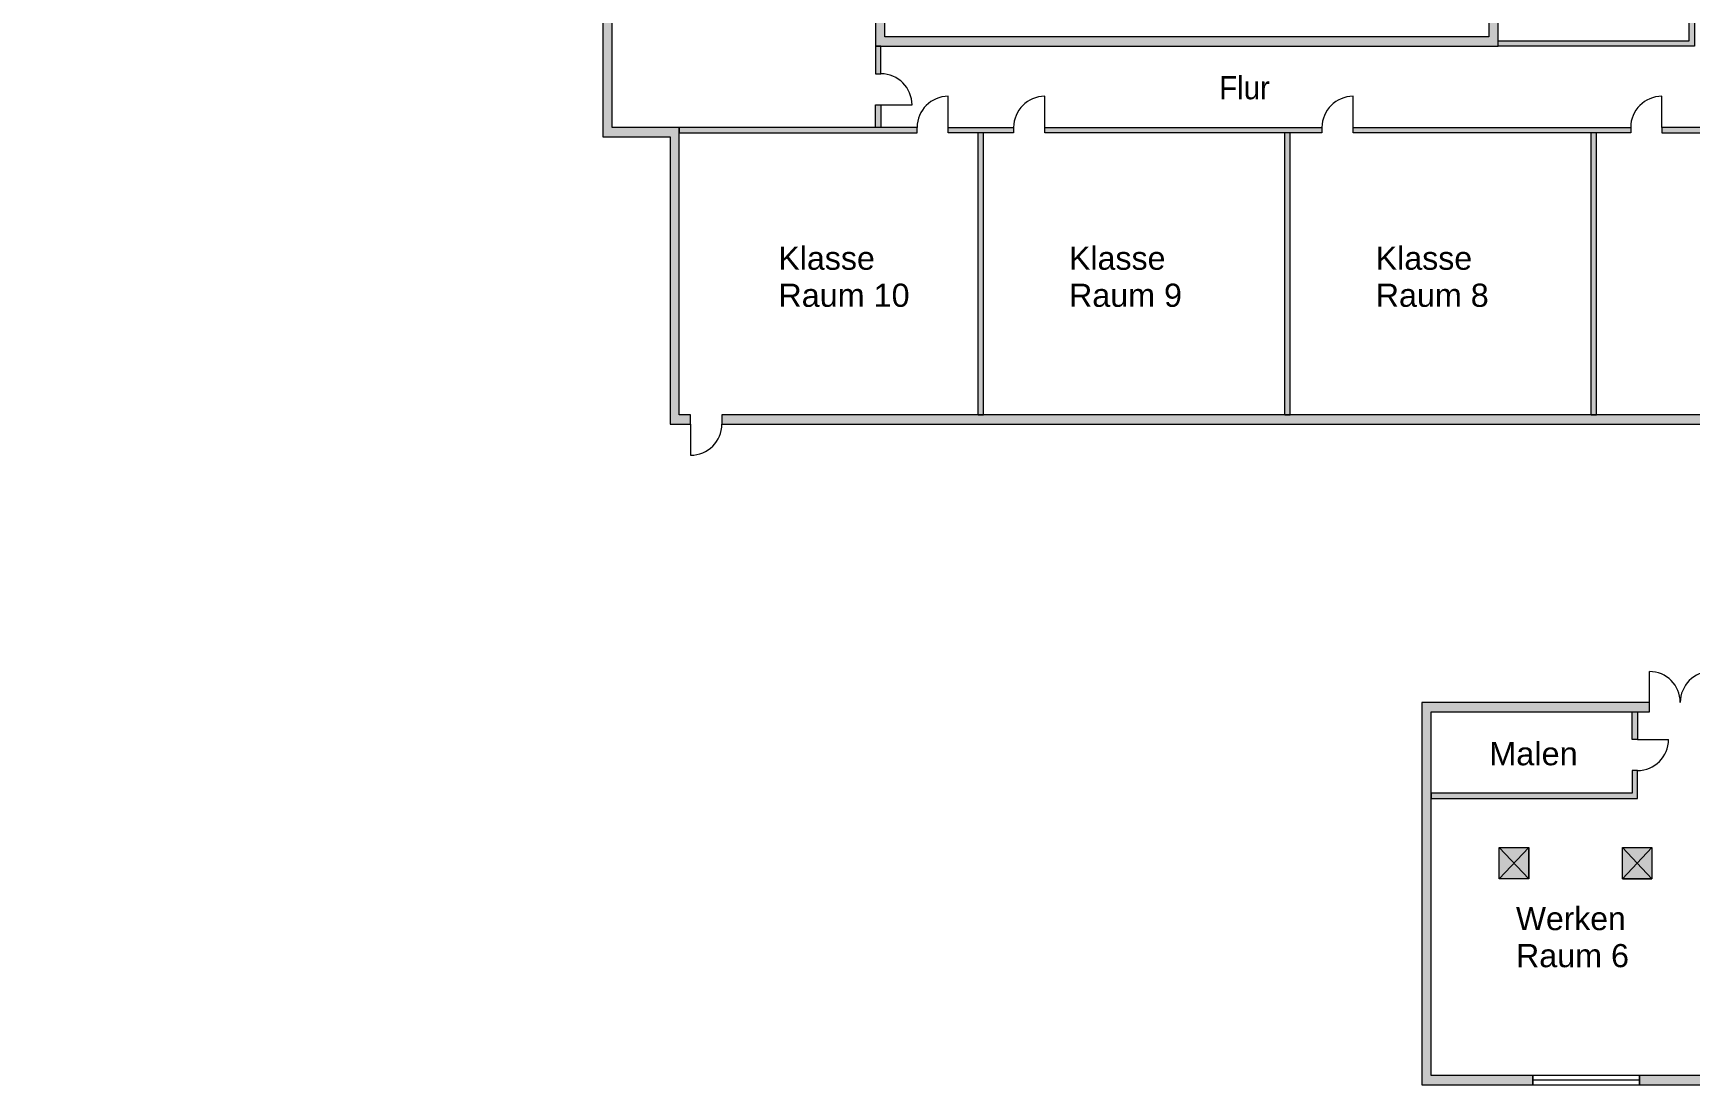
# Model space of a CAD drawing. Header units: inches. Extents: x -15998 to 80878, y -17133 to 67803.
# Drawn here: x -12430 to 41207, y -17133 to 16918 of the extents above; entities that cross this region are included whole.
import ezdxf

# ---------------------------------------------------------------- set-up
doc = ezdxf.new("R2010")
doc.units = ezdxf.units.IN
doc.header["$LTSCALE"] = 303
doc.header["$MEASUREMENT"] = 0
doc.linetypes.add('Standardmuster', pattern=[0])
doc.linetypes.add('Volllinie', pattern=[0])
doc.layers.add('Grundebene', color=7, linetype='Continuous')
doc.styles.add('ARIAL', font='arial.ttf', dxfattribs={"height": 0.2})

# ---------------------------------------------------------------- blocks, each defined once
blk = doc.blocks.new('Color_Area-B6')
at = {"layer": 'Grundebene', "true_color": 0x000000, "transparency": 33554687}
h = blk.add_hatch(color=18, dxfattribs=at)
h.paths.add_polyline_path([(40301, 13693), (47851, 13693), (47851, 4561), (48021, 4561), (48021, 13863), (40301, 13863)], flags=0)
h.paths.add_polyline_path([(16188, 13863), (8489, 13863), (8489, 13693), (16188, 13693)], flags=0)
h.paths.add_polyline_path([(19313, 13863), (19313, 13693), (17198, 13693), (17198, 13863)], flags=0)
h.paths.add_polyline_path([(20323, 13863), (29296, 13863), (29296, 13693), (20323, 13693)], flags=0)
h.paths.add_polyline_path([(30306, 13693), (30306, 13863), (39291, 13863), (39291, 13693)], flags=0)
at = {"layer": 'Grundebene', "color": 18, "linetype": 'Volllinie', "lineweight": 9, "true_color": 0x000000}
for p, q in [((16188, 13863), (8489, 13863)), ((8489, 13863), (8489, 13693)), ((8489, 13693), (16188, 13693)), ((16188, 13693), (16188, 13863)), ((17198, 13693), (17198, 13863)), ((17198, 13863), (19313, 13863)), ((19313, 13693), (17198, 13693)), ((19313, 13863), (19313, 13693)), ((20323, 13863), (29296, 13863)), ((20323, 13693), (20323, 13863)), ((29296, 13693), (20323, 13693)), ((29296, 13863), (29296, 13693)), ((30306, 13693), (30306, 13863)), ((30306, 13863), (39291, 13863)), ((39291, 13693), (30306, 13693)), ((39291, 13863), (39291, 13693)), ((48021, 13863), (40301, 13863)), ((40301, 13863), (40301, 13693)), ((40301, 13693), (47851, 13693)), ((47851, 13693), (47851, 4561)), ((48021, 4561), (48021, 13863)), ((47851, 4561), (48021, 4561))]:
    blk.add_line(p, q, dxfattribs=at)
blk = doc.blocks.new('Color_Area-CD')
at = {"layer": 'Grundebene', "true_color": 0x000000, "transparency": 33554687}
h = blk.add_hatch(color=18, dxfattribs=at)
h.paths.add_polyline_path([(14845, 14592), (15015, 14592), (15015, 13863), (14845, 13863)], flags=0)
h.paths.add_polyline_path([(15015, 15602), (15015, 16499), (14845, 16499), (14845, 15602)], flags=0)
at = {"layer": 'Grundebene', "color": 18, "linetype": 'Volllinie', "lineweight": 9, "true_color": 0x000000}
for p, q in [((15015, 16499), (14845, 16499)), ((14845, 16499), (14845, 15602)), ((15015, 15602), (15015, 16499)), ((14845, 15602), (15015, 15602)), ((14845, 14592), (15015, 14592)), ((14845, 13863), (14845, 14592)), ((15015, 14592), (15015, 13863)), ((15015, 13863), (14845, 13863))]:
    blk.add_line(p, q, dxfattribs=at)
blk = doc.blocks.new('Color_Area-D6')
at = {"layer": 'Grundebene', "true_color": 0x000000, "transparency": 33554687}
blk.add_hatch(color=18, dxfattribs=at).paths.add_polyline_path([(18341, 4561), (18341, 13693), (18171, 13693), (18171, 4561)], flags=0)
at = {"layer": 'Grundebene', "color": 18, "linetype": 'Volllinie', "lineweight": 9, "true_color": 0x000000}
for p, q in [((18341, 13693), (18171, 13693)), ((18171, 4561), (18171, 13693)), ((18341, 4561), (18341, 13693)), ((18171, 4561), (18341, 4561))]:
    blk.add_line(p, q, dxfattribs=at)
blk = doc.blocks.new('Color_Area-DB')
at = {"layer": 'Grundebene', "true_color": 0x000000, "transparency": 33554687}
blk.add_hatch(color=18, dxfattribs=at).paths.add_polyline_path([(28263, 4561), (28263, 13693), (28093, 13693), (28093, 4561)], flags=0)
at = {"layer": 'Grundebene', "color": 18, "linetype": 'Volllinie', "lineweight": 9, "true_color": 0x000000}
for p, q in [((28263, 13693), (28093, 13693)), ((28093, 4561), (28093, 13693)), ((28263, 4561), (28263, 13693)), ((28093, 4561), (28263, 4561))]:
    blk.add_line(p, q, dxfattribs=at)
blk = doc.blocks.new('Color_Area-E0')
at = {"layer": 'Grundebene', "true_color": 0x000000, "transparency": 33554687}
blk.add_hatch(color=18, dxfattribs=at).paths.add_polyline_path([(38185, 4561), (38185, 13693), (38015, 13693), (38015, 4561)], flags=0)
at = {"layer": 'Grundebene', "color": 18, "linetype": 'Volllinie', "lineweight": 9, "true_color": 0x000000}
for p, q in [((38185, 13693), (38015, 13693)), ((38015, 4561), (38015, 13693)), ((38185, 4561), (38185, 13693)), ((38015, 4561), (38185, 4561))]:
    blk.add_line(p, q, dxfattribs=at)
blk = doc.blocks.new('Color_Area-11B')
at = {"layer": 'Grundebene', "true_color": 0x000000, "transparency": 33554687}
h = blk.add_hatch(color=18, dxfattribs=at)
h.paths.add_polyline_path([(32829, -7856), (39510, -7856), (39510, -6958), (39340, -6958), (39340, -7686), (32829, -7686)], flags=0)
h.paths.add_polyline_path([(39340, -5948), (39340, -5051), (39510, -5051), (39510, -5948)], flags=0)
at = {"layer": 'Grundebene', "color": 18, "linetype": 'Volllinie', "lineweight": 9, "true_color": 0x000000}
for p, q in [((39340, -5948), (39340, -5051)), ((39340, -5051), (39510, -5051)), ((39510, -5051), (39510, -5948)), ((39510, -5948), (39340, -5948)), ((39510, -6958), (39340, -6958)), ((39340, -6958), (39340, -7686)), ((39510, -7856), (39510, -6958)), ((39340, -7686), (32829, -7686)), ((32829, -7686), (32829, -7856)), ((32829, -7856), (39510, -7856))]:
    blk.add_line(p, q, dxfattribs=at)
blk = doc.blocks.new('door-2C1')
at = {"layer": 'Grundebene', "color": 18, "linetype": 'Standardmuster', "lineweight": 13, "true_color": 0x000000}
blk.add_line((39510, -5948), (40520, -5948), dxfattribs=at)
blk.add_arc((39510, -5948), 1010, 270, 0, dxfattribs=at)
blk = doc.blocks.new('door-39B')
at = {"layer": 'Grundebene', "color": 18, "linetype": 'Standardmuster', "lineweight": 13, "true_color": 0x000000}
for p, q in [((39897, -4751), (39897, -3751)), ((41897, -4751), (41897, -3751))]:
    blk.add_line(p, q, dxfattribs=at)
for centre, start, end in [((39897, -4751), 0, 90), ((41897, -4751), 90, 180)]:
    blk.add_arc(centre, 1000, start, end, dxfattribs=at)
blk = doc.blocks.new('Color_Area-3FE')
at = {"layer": 'Grundebene', "true_color": 0x000000, "transparency": 33554687}
blk.add_hatch(color=18, dxfattribs=at).paths.add_polyline_path([(8189, 4261), (8857, 4261), (8857, 4561), (8489, 4561), (8489, 13863), (6318, 13863), (6318, 23475), (14845, 23475), (14845, 16499), (34999, 16499), (34999, 35407), (34224, 35402), (34226, 35102), (34699, 35105), (34699, 16799), (15145, 16799), (15145, 23775), (6018, 23775), (6018, 13563), (8189, 13563)], flags=0)
at = {"layer": 'Grundebene', "color": 18, "linetype": 'Volllinie', "lineweight": 9, "true_color": 0x000000}
for p, q in [((34999, 35407), (34224, 35402)), ((34224, 35402), (34226, 35102)), ((34999, 16499), (34999, 35407)), ((34226, 35102), (34699, 35105)), ((34699, 35105), (34699, 16799)), ((15145, 23775), (6018, 23775)), ((6018, 23775), (6018, 13563)), ((15145, 16799), (15145, 23775)), ((6318, 13863), (6318, 23475)), ((6318, 23475), (14845, 23475)), ((14845, 23475), (14845, 16499)), ((34699, 16799), (15145, 16799)), ((14845, 16499), (34999, 16499)), ((6018, 13563), (8189, 13563)), ((8489, 13863), (6318, 13863)), ((8189, 13563), (8189, 4261)), ((8489, 4561), (8489, 13863)), ((8857, 4561), (8489, 4561)), ((8857, 4261), (8857, 4561)), ((8189, 4261), (8857, 4261))]:
    blk.add_line(p, q, dxfattribs=at)
blk = doc.blocks.new('door-5AB')
at = {"layer": 'Grundebene', "color": 18, "linetype": 'Standardmuster', "lineweight": 13, "true_color": 0x000000}
blk.add_line((40301, 13863), (40301, 14873), dxfattribs=at)
blk.add_arc((40301, 13863), 1010, 90, 180, dxfattribs=at)
blk = doc.blocks.new('door-5B3')
at = {"layer": 'Grundebene', "color": 18, "linetype": 'Standardmuster', "lineweight": 13, "true_color": 0x000000}
blk.add_line((30306, 13863), (30306, 14873), dxfattribs=at)
blk.add_arc((30306, 13863), 1010, 90, 180, dxfattribs=at)
blk = doc.blocks.new('door-5BB')
at = {"layer": 'Grundebene', "color": 18, "linetype": 'Standardmuster', "lineweight": 13, "true_color": 0x000000}
blk.add_line((20323, 13863), (20323, 14873), dxfattribs=at)
blk.add_arc((20323, 13863), 1010, 90, 180, dxfattribs=at)
blk = doc.blocks.new('door-5C3')
at = {"layer": 'Grundebene', "color": 18, "linetype": 'Standardmuster', "lineweight": 13, "true_color": 0x000000}
blk.add_line((17198, 13863), (17198, 14873), dxfattribs=at)
blk.add_arc((17198, 13863), 1010, 90, 180, dxfattribs=at)
blk = doc.blocks.new('door-5CB')
at = {"layer": 'Grundebene', "color": 18, "linetype": 'Standardmuster', "lineweight": 13, "true_color": 0x000000}
blk.add_line((15015, 14592), (16025, 14592), dxfattribs=at)
blk.add_arc((15015, 14592), 1010, 0, 90, dxfattribs=at)
blk = doc.blocks.new('door-5FB')
at = {"layer": 'Grundebene', "color": 18, "linetype": 'Standardmuster', "lineweight": 13, "true_color": 0x000000}
blk.add_line((8857, 4261), (8857, 3251), dxfattribs=at)
blk.add_arc((8857, 4261), 1010, 270, 0, dxfattribs=at)
blk = doc.blocks.new('Color_Area-62A')
at = {"layer": 'Grundebene', "true_color": 0x000000, "transparency": 33554687}
h = blk.add_hatch(color=18, dxfattribs=at)
h.paths.add_polyline_path([(57003, 22868), (56703, 22868), (56703, 21862), (57003, 21862)], flags=0)
h.paths.add_polyline_path([(61499, 16100), (61499, 19589), (57003, 19589), (57003, 19862), (56703, 19862), (56703, 19289), (61199, 19289), (61199, 16100)], flags=0)
h.paths.add_polyline_path([(61499, 12426), (61499, 15090), (61199, 15090), (61199, 12426)], flags=0)
h.paths.add_polyline_path([(52207, -16833), (39576, -16833), (39576, -17133), (52507, -17133), (52507, -13524), (52207, -13524)], flags=0)
h.paths.add_polyline_path([(52207, -10787), (52507, -10787), (52507, -5040), (80878, -5040), (80878, 10442), (73766, 10442), (73766, 7342), (61499, 7342), (61499, 11416), (61199, 11416), (61199, 7042), (74066, 7042), (74066, 10142), (80578, 10142), (80578, -4740), (52207, -4740)], flags=0)
h.paths.add_polyline_path([(47721, -4751), (41897, -4751), (41897, -5051), (48021, -5051), (48021, -4654), (47721, -4654)], flags=0)
h.paths.add_polyline_path([(39897, -4751), (32529, -4751), (32529, -17133), (36119, -17133), (36119, -16833), (32829, -16833), (32829, -5051), (39897, -5051)], flags=0)
h.paths.add_polyline_path([(48021, 4561), (9867, 4561), (9867, 4261), (47721, 4261), (47721, -3644), (48021, -3644)], flags=0)
h.paths.add_polyline_path([(16240, 44249), (15940, 44249), (15940, 40063), (12675, 40063), (12675, 35102), (12975, 35102), (12975, 39763), (16240, 39763)], flags=0)
h.paths.add_polyline_path([(11604, 44724), (11604, 45024), (-12130, 45024), (-12130, 67503), (-10353, 67503), (-10353, 67803), (-12430, 67803), (-12430, 44724)], flags=0)
h.paths.add_polyline_path([(15155, 62033), (15455, 62033), (15455, 67803), (-7353, 67803), (-7353, 67503), (15155, 67503)], flags=0)
h.paths.add_polyline_path([(23208, 58357), (23208, 58657), (15455, 58657), (15455, 59533), (15155, 59533), (15155, 58357)], flags=0)
h.paths.add_polyline_path([(28416, 58357), (28416, 58657), (24218, 58657), (24218, 58357)], flags=0)
h.paths.add_polyline_path([(31242, 58357), (31242, 58657), (29426, 58657), (29426, 58357)], flags=0)
h.paths.add_polyline_path([(48321, 58657), (33242, 58657), (33242, 58357), (48021, 58357), (48021, 34637), (57788, 34637), (57788, 25490), (56703, 25490), (56703, 24868), (57003, 24868), (57003, 25190), (58088, 25190), (58088, 34937), (48321, 34937)], flags=0)
at = {"layer": 'Grundebene', "color": 18, "linetype": 'Volllinie', "lineweight": 9, "true_color": 0x000000}
for points in [[(48021, 4561), (9867, 4561), (9867, 4261), (47721, 4261), (47721, -3644), (48021, -3644), (48021, 4561)], [(39897, -4751), (32529, -4751), (32529, -17133), (36119, -17133), (36119, -16833), (32829, -16833), (32829, -5051), (39897, -5051), (39897, -4751)], [(52207, -16833), (39576, -16833), (39576, -17133), (52507, -17133), (52507, -13524), (52207, -13524), (52207, -16833)]]:
    blk.add_lwpolyline(points, dxfattribs=at)
blk = doc.blocks.new('Color_Area-80B')
at = {"layer": 'Grundebene', "true_color": 0x000000, "transparency": 33554687}
h = blk.add_hatch(color=18, dxfattribs=at)
h.paths.add_polyline_path([(41185, 21731), (41355, 21731), (41355, 16499), (34999, 16499), (34999, 16669), (41185, 16669)], flags=0)
h.paths.add_polyline_path([(41185, 22741), (41185, 29386), (41355, 29386), (41355, 22741)], flags=0)
h.paths.add_polyline_path([(41355, 30396), (41185, 30396), (41185, 31604), (41355, 31604)], flags=0)
h.paths.add_polyline_path([(41355, 35412), (41355, 32614), (41185, 32614), (41185, 35242), (36321, 35242), (36321, 35412)], flags=0)
h.paths.add_polyline_path([(34999, 35242), (34999, 35412), (35311, 35412), (35311, 35242)], flags=0)
at = {"layer": 'Grundebene', "color": 18, "linetype": 'Volllinie', "lineweight": 9, "true_color": 0x000000}
for p, q in [((34999, 35242), (34999, 35412)), ((34999, 35412), (35311, 35412)), ((35311, 35412), (35311, 35242)), ((36321, 35242), (36321, 35412)), ((36321, 35412), (41355, 35412)), ((41355, 35412), (41355, 32614)), ((35311, 35242), (34999, 35242)), ((41185, 35242), (36321, 35242)), ((41185, 32614), (41185, 35242)), ((41355, 32614), (41185, 32614)), ((41185, 30396), (41185, 31604)), ((41185, 31604), (41355, 31604)), ((41355, 31604), (41355, 30396)), ((41355, 30396), (41185, 30396)), ((41185, 22741), (41185, 29386)), ((41185, 29386), (41355, 29386)), ((41355, 29386), (41355, 22741)), ((41355, 22741), (41185, 22741)), ((41185, 21731), (41355, 21731)), ((41185, 16669), (41185, 21731)), ((41355, 21731), (41355, 16499)), ((34999, 16499), (34999, 16669)), ((34999, 16669), (41185, 16669)), ((41355, 16499), (34999, 16499))]:
    blk.add_line(p, q, dxfattribs=at)

msp = doc.modelspace()

# ---------------------------------------------------------------- hatches: boundary and pattern name
at = {"layer": 'Grundebene', "true_color": 0xffffff, "transparency": 33554687}
for points in [[(35038, -10457), (35989, -10457), (35989, -9443), (35038, -9443)], [(39027, -10457), (39978, -10457), (39978, -9443), (39027, -9443)]]:
    msp.add_hatch(color=7, dxfattribs=at).paths.add_polyline_path(points, flags=0)

# ---------------------------------------------------------------- linework, layer by layer
at = {"layer": 'Grundebene', "color": 18, "linetype": 'Volllinie', "lineweight": 13, "true_color": 0x000000}
for p, q in [((35038, -9443), (35989, -9443)), ((35038, -10457), (35038, -9443)), ((35989, -9443), (35989, -10457)), ((39027, -9443), (39978, -9443)), ((39027, -10457), (39027, -9443)), ((39978, -9443), (39978, -10457)), ((35989, -10457), (35038, -10457)), ((39978, -10457), (39027, -10457))]:
    msp.add_line(p, q, dxfattribs=at)
at = {"layer": 'Grundebene', "color": 18, "linetype": 'Volllinie', "lineweight": 18, "true_color": 0x000000}
for p, q in [((35038, -10457), (35989, -9443)), ((35038, -9443), (35989, -10457)), ((35038, -10457), (35038, -9443)), ((35038, -9443), (35989, -9443)), ((35989, -10455), (35989, -9443)), ((39027, -10457), (39978, -9443)), ((39027, -9443), (39978, -10457)), ((39027, -10457), (39027, -9443)), ((39028, -9443), (39978, -9443)), ((39978, -9443), (39978, -10457)), ((35039, -10455), (35989, -10455)), ((39027, -10457), (39978, -10457)), ((39576, -16833), (36119, -16833)), ((36119, -16833), (36119, -17133)), ((39576, -16983), (36119, -16983)), ((36119, -17133), (39576, -17133)), ((39576, -17133), (39576, -16833))]:
    msp.add_line(p, q, dxfattribs=at)

# ---------------------------------------------------------------- block references
at = {"layer": 'Grundebene'}
for name in ['Color_Area-62A', 'Color_Area-3FE', 'Color_Area-80B', 'Color_Area-CD', 'door-5CB', 'door-5C3', 'door-5BB', 'door-5B3', 'door-5AB', 'Color_Area-B6', 'Color_Area-D6', 'Color_Area-DB', 'Color_Area-E0', 'door-5FB', 'door-39B', 'Color_Area-11B', 'door-2C1']:
    msp.add_blockref(name, (0, 0), dxfattribs=at)

# ---------------------------------------------------------------- texts
at = {"layer": 'Grundebene', "color": 18, "lineweight": 18, "true_color": 0x000000, "style": 'ARIAL'}
for s, width, p in [('Flur', 0.911033, (25967, 14777)), ('Klasse', 0.993552, (11697, 9257)), ('Klasse', 0.993228, (21107, 9257)), ('Klasse', 0.993228, (31037, 9257)), ('Raum 10', 0.999527, (11697, 8057)), ('Raum 9', 0.997078, (21107, 8057)), ('Raum 8', 0.997078, (31037, 8057)), ('Malen', 1.004191, (34711, -6786)), ('Werken', 0.984525, (35577, -12123)), ('Raum 6', 0.997501, (35577, -13323))]:
    msp.add_text(s, height=750, dxfattribs=dict(at, width=width)).set_placement(p)

doc.saveas('drawing.dxf')
